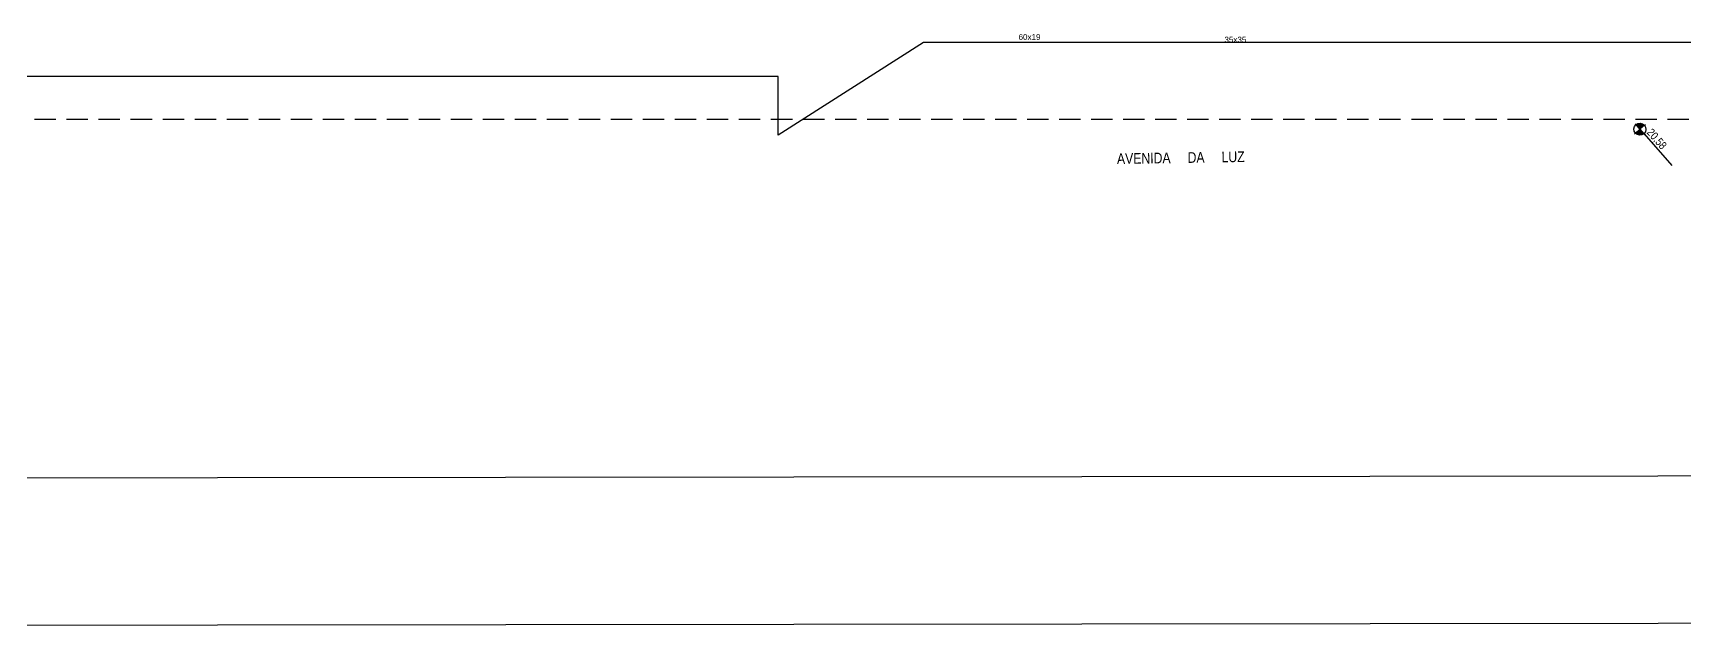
# Model space of a CAD drawing. Header units: metres. Extents: x -133 to 570, y -18 to 184.
# Drawn here: x -56.18 to -17.48, y -17.96 to -4 of the extents above; entities that cross this region are included whole.
import ezdxf

# ---------------------------------------------------------------- set-up
doc = ezdxf.new("R2010")
doc.units = ezdxf.units.M
doc.linetypes.add('DASHEDX2', pattern=[1.5, 1, -0.5])
for name, color, linetype in [('12', 232, 'Continuous'), ('ARQ-AUX1', 1, 'Continuous'), ('ARQ-AUX2', 2, 'Continuous'), ('ARQ-DIM', 2, 'Continuous'), ('ARQ-PRJ', 7, 'DASHEDX2'), ('ARQ-SIM', 1, 'Continuous')]:
    doc.layers.add(name, color=color, linetype=linetype)
doc.styles.add('Adesa', font='ARIALN.TTF')
doc.styles.get("Standard").update_dxf_attribs({"font": 'arial.ttf'})

# ---------------------------------------------------------------- blocks, each defined once
blk = doc.blocks.new('ADESA-SIMB NIVEL PLAN')
h = blk.add_hatch(color=256)
h.dxf.hatch_style = 1
edge = h.paths.add_edge_path()
edge.add_ellipse((-0.038, 0), major_axis=(-0.133, 0.133), ratio=1, start_angle=315.0639, end_angle=405.0639)
edge.add_line((-0.226, 0), (-0.038, 0))
edge.add_line((-0.038, 0), (-0.038, 0.189))
edge = h.paths.add_edge_path()
edge.add_ellipse((-0.038, 0), major_axis=(-0.133, 0.133), ratio=1, start_angle=495.0639, end_angle=585.0639)
edge.add_line((0.151, 0), (-0.038, 0))
edge.add_line((-0.038, 0), (-0.038, -0.189))
for p, q in [((-0.038, 0.189), (-0.038, 0.226)), ((-0.038, 0.189), (-0.038, 0)), ((-0.038, 0), (0.151, 0)), ((-0.038, 0), (0.151, 0)), ((0.151, 0), (0.189, 0)), ((-0.264, 0), (-0.226, 0)), ((-0.226, 0), (-0.038, 0)), ((-0.038, -0.189), (-0.038, 0)), ((-0.037, -0.227), (-0.038, -0.189))]:
    blk.add_line(p, q)
blk.add_lwpolyline([(0.157, 0), (1.472, 0)])
blk.add_ellipse((-0.038, 0), major_axis=(-0.133, 0.133), ratio=1, start_param=3.928105432082424, end_param=10.21129073926201)
at = {"color": 3, "style": 'Adesa'}
for p in [(0.18, 0.072), (0.18, -0.298)]:
    blk.add_attdef('100.00', p, '', height=0.25, rotation=0.0639, dxfattribs=at)
blk = doc.blocks.new('terreno + circ vert')
at = {"layer": 'ARQ-AUX1'}
for points in [[(-132.8558, -14.5091), (76.3731, -14.2627)], [(-132.8514, -17.9591), (76.3775, -17.7127)]]:
    blk.add_lwpolyline(points, dxfattribs=at)
at = {"layer": 'ARQ-AUX2'}
blk.add_lwpolyline([(40.5424, -5.025), (-9.4576, -5.025), (-9.4576, -6.3993), (-12.8191, -4.225), (-35.3141, -4.225), (-38.7204, -6.3934), (-38.7204, -5.025), (-98.7204, -5.025), (-98.7204, -6.3233), (-100.1347, -7.6164, -0.2181845), (-104.0373, -5.9813, -0.3681428), (-104.1124, 0.3352, -0.1038207), (-102.2922, 1.9977), (-101.1746, 2.4667), (-79.9769, 11.499), (-64.6872, 17.9037), (-47.6349, 25.1734, 0.004837), (-33.9339, 29.6502, 0.3216599), (-26.9675, 42.0962)], format="xyb", dxfattribs=at)
at = {"layer": 'ARQ-PRJ', "color": 1, "ltscale": 0.5}
blk.add_lwpolyline([(48.0419, 1.3908), (48.1056, 7.0609), (42.945, 9.4812), (35.5548, 12.9472), (27.5061, 16.8929), (22.1014, 19.5405), (15.0017, 23.0148), (8.3251, 26.282), (0.4895, 30.0914), (-5.8932, 33.2362), (-12.2759, 36.3811), (-18.9156, 39.6675), (-31.5995, 31.2229), (-104.3835, 0.8491), (-104.1403, -6.025), (40.5424, -6.025, 0.4109303)], format="xyb", close=True, dxfattribs=at)
at = {"layer": 'ARQ-SIM'}
ref = blk.add_blockref('ADESA-SIMB NIVEL PLAN', (-18.5162, -6.2777), dxfattribs=dict(at, xscale=0.75, yscale=0.75, zscale=0.75, rotation=311.3889187360448))
ref.add_attrib('100.00', '20,58', (-18.3863, -6.3431), dxfattribs={"layer": '0', "color": 3, "height": 0.1875, "rotation": 311.45278, "style": 'Adesa'})
at = {"color": 2, "style": 'Adesa'}
blk.add_text('AVENIDA     DA     LUZ', height=0.25, rotation=0.91026, dxfattribs=at).set_placement((-30.7845, -7.0717))
blk = doc.blocks.new('EST-LO-6-5S1-R00')
at = {"layer": '12', "linetype": 'Continuous'}
for s, p in [('60x19', (-3309.089856, -416.516467)), ('35x35', (-2826.863782, -422.621627))]:
    blk.add_text(s, height=13.5, dxfattribs=at).set_placement(p)

msp = doc.modelspace()

# ---------------------------------------------------------------- block references
at = {"linetype": 'Continuous', "xscale": 0.01, "yscale": 0.01, "zscale": 0.01}
msp.add_blockref('EST-LO-6-5S1-R00', (0, 0), dxfattribs=at)
at = {"layer": 'ARQ-DIM'}
msp.add_blockref('terreno + circ vert', (0, 0), dxfattribs=at)

doc.saveas('drawing.dxf')
